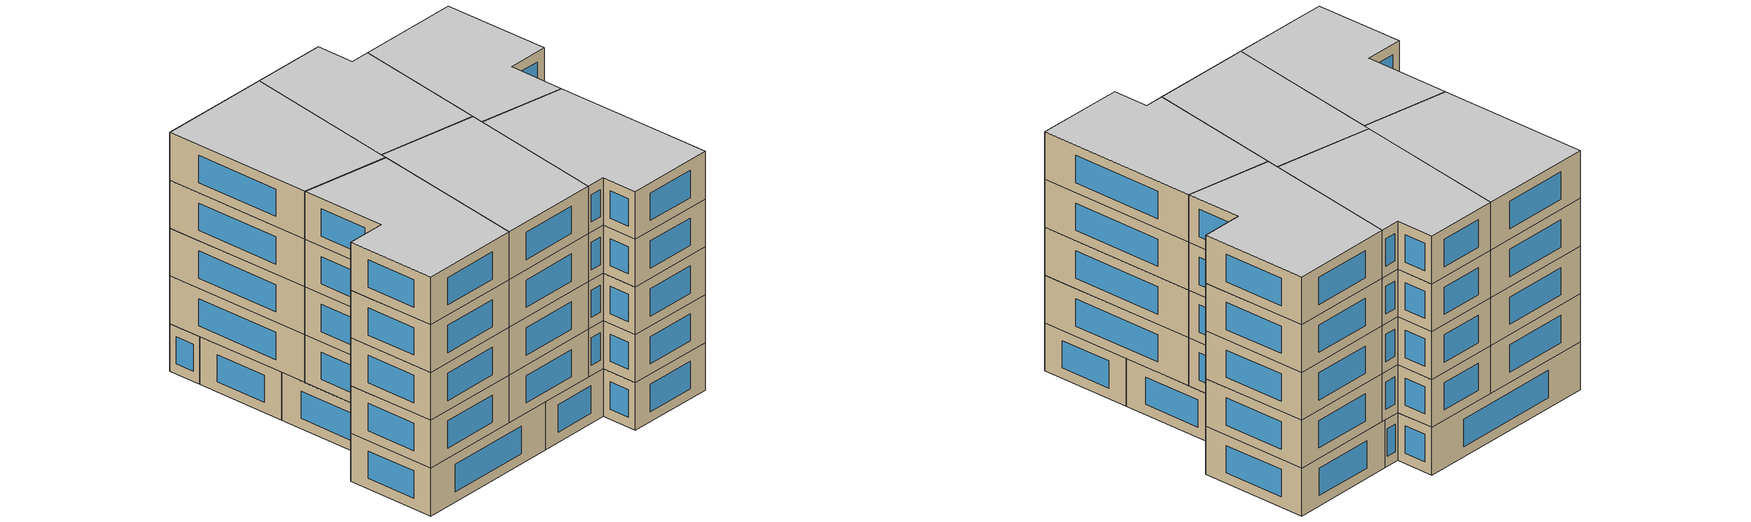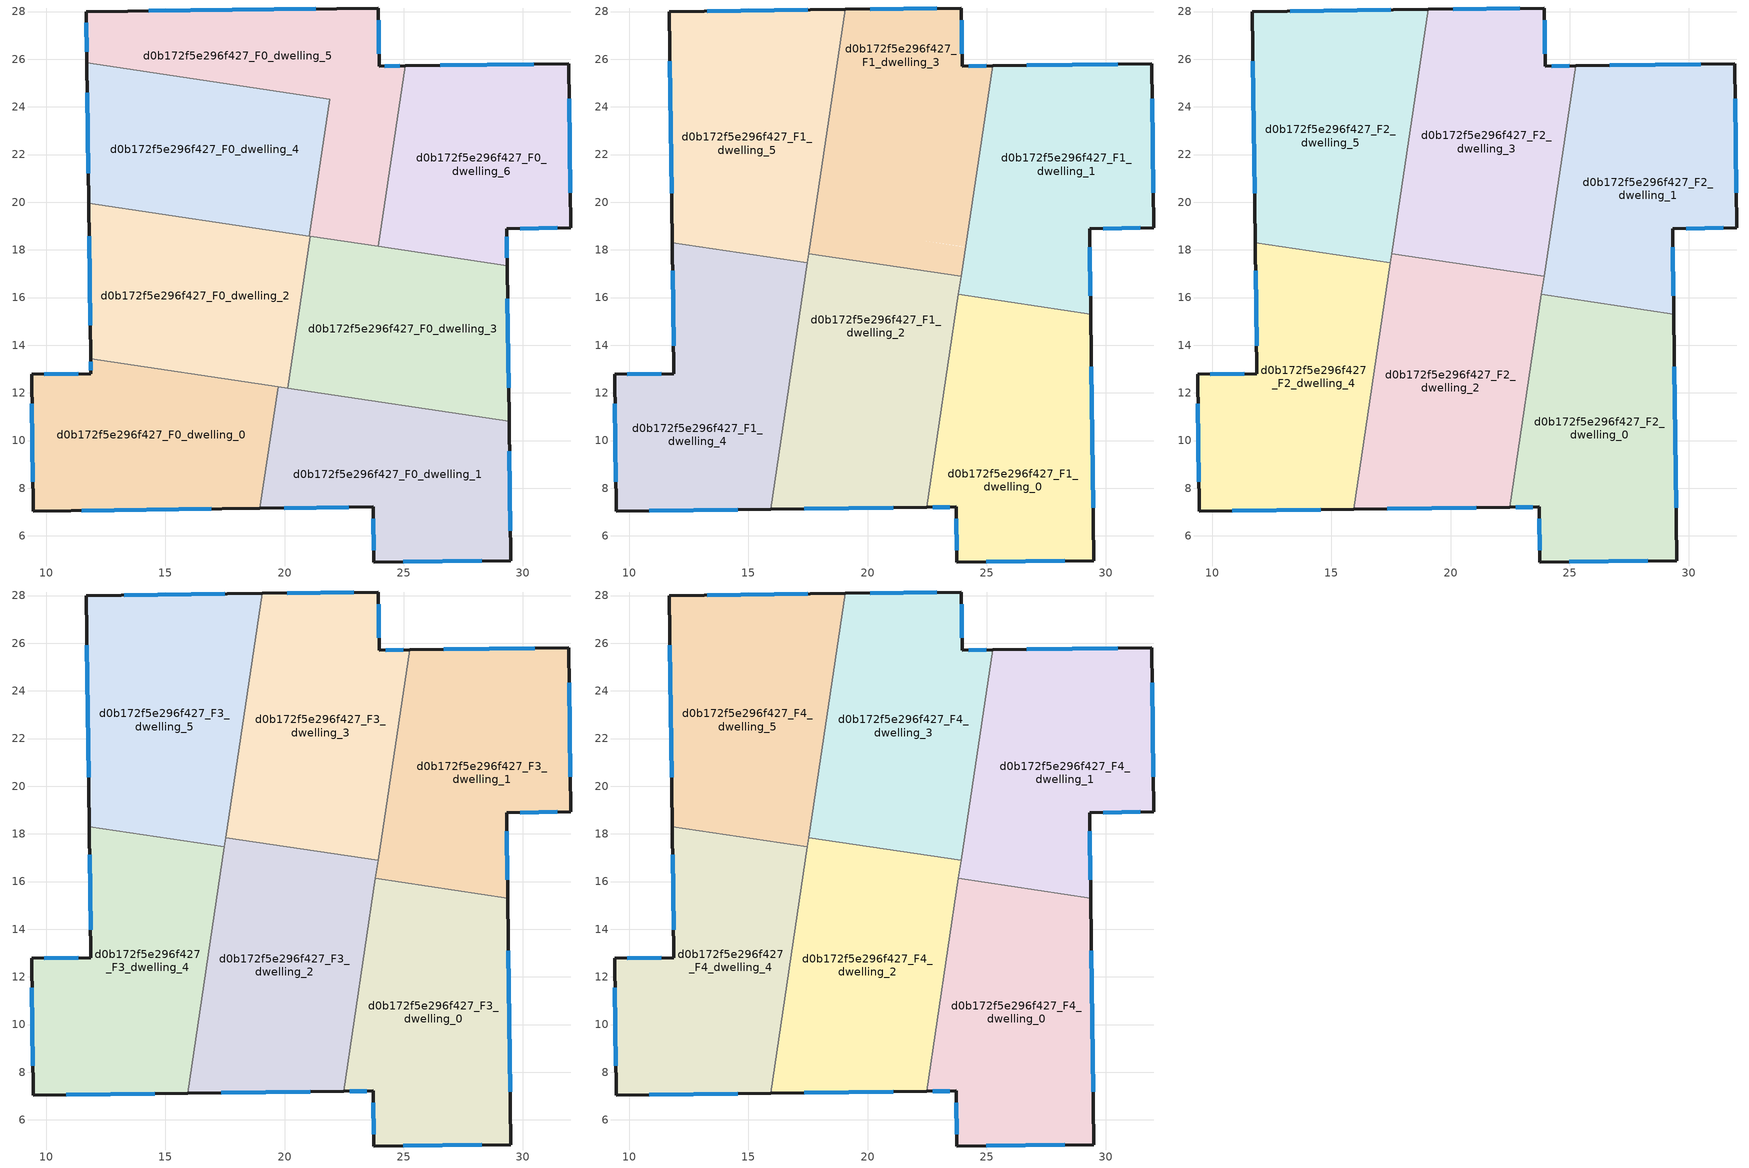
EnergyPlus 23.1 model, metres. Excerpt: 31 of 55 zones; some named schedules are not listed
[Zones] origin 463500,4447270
d0b172f5e296f427_F0_dwelling_0
 floor ground (EU_floor_Construction): 19.73,12.26 18.96,7.16 9.46,7.04 9.39,12.78 11.87,12.81 11.86,13.44 z0
 wall outside (EU_wall_Construction): 11.86,13.44 11.87,12.81 9.39,12.78 9.46,7.04 18.96,7.16 z0:3
 wall to d0b172f5e296f427_F0_dwelling_1 (EU_wall_Construction): 18.96,7.16 19.73,12.26 z0:3
 wall to d0b172f5e296f427_F0_dwelling_2 (EU_wall_Construction): 19.73,12.26 11.86,13.44 z0:3
 window (EU_Window_Construction): 11.34,12.8 9.92,12.79 / 11.87,13.3 11.87,12.94 / 11.5,7.06 16.93,7.13 / 9.4,11.55 9.44,8.27 z0.64:2.36
d0b172f5e296f427_F0_dwelling_1
 floor ground (EU_floor_Construction): 29.42,10.82 29.49,4.97 23.75,4.91 23.72,7.21 18.96,7.16 19.73,12.26 z0
 wall outside (EU_wall_Construction): 18.96,7.16 23.72,7.21 23.75,4.91 29.49,4.97 29.42,10.82 z0:3
 wall to d0b172f5e296f427_F0_dwelling_3 (EU_wall_Construction): 29.42,10.82 20.12,12.2 z0:3
 wall to d0b172f5e296f427_F0_dwelling_2 (EU_wall_Construction): 20.12,12.2 19.73,12.26 z0:3
 window (EU_Window_Construction): 29.48,6.22 29.43,9.56 / 24.98,4.92 28.26,4.95 / 23.72,6.72 23.74,5.4 / 19.98,7.17 22.7,7.2 z0.64:2.36
d0b172f5e296f427_F0_dwelling_2
 floor ground (EU_floor_Construction): 21.08,18.57 20.12,12.2 11.86,13.44 11.78,19.96 z0
 wall outside (EU_wall_Construction): 11.78,19.96 11.86,13.44 z0:3
 wall to d0b172f5e296f427_F0_dwelling_3 (EU_wall_Construction): 20.12,12.2 21.08,18.57 z0:3
 wall to d0b172f5e296f427_F0_dwelling_4 (EU_wall_Construction): 21.04,18.58 11.78,19.96 z0:3
 wall to d0b172f5e296f427_F0_dwelling_5 (EU_wall_Construction): 21.07,18.57 21.04,18.58 z0:3
 window (EU_Window_Construction): 11.8,18.56 11.85,14.83 z0.64:2.36
 ceiling adiabatic (EU_roof_Construction): 20.12,12.2 20.89,17.34 17.54,17.84 16.77,12.7 z3
d0b172f5e296f427_F0_dwelling_3
 floor ground (EU_floor_Construction): 29.33,17.34 29.42,10.82 20.12,12.2 21.08,18.57 z0
 wall outside (EU_wall_Construction): 29.42,10.82 29.33,17.34 z0:3
 wall to d0b172f5e296f427_F0_dwelling_6 (EU_wall_Construction): 29.33,17.34 23.92,18.15 z0:3
 wall to d0b172f5e296f427_F0_dwelling_5 (EU_wall_Construction): 23.92,18.15 21.08,18.57 z0:3
 window (EU_Window_Construction): 29.4,12.21 29.35,15.94 z0.64:2.36
 ceiling adiabatic (EU_roof_Construction): 29.42,10.82 29.33,17.34 21.08,18.57 20.12,12.2 z3
d0b172f5e296f427_F0_dwelling_4
 floor ground (EU_floor_Construction): 21.9,24.33 21.04,18.58 11.78,19.96 11.71,25.85 z0
 wall outside (EU_wall_Construction): 11.71,25.85 11.78,19.96 z0:3
 wall to d0b172f5e296f427_F0_dwelling_5 (EU_wall_Construction): 21.04,18.58 21.9,24.33 11.71,25.85 z0:3
 window (EU_Window_Construction): 11.72,24.59 11.77,21.22 z0.64:2.36
d0b172f5e296f427_F0_dwelling_5
 floor ground (EU_floor_Construction): 23.93,28.15 23.97,25.71 25.06,25.72 23.92,18.15 21.04,18.58 21.9,24.33 11.71,25.85 11.68,28 z0
 wall outside (EU_wall_Construction): 25.06,25.72 23.97,25.71 23.93,28.15 11.68,28 11.71,25.85 z0:3
 wall to d0b172f5e296f427_F0_dwelling_6 (EU_wall_Construction): 23.92,18.15 25.06,25.72 z0:3
 window (EU_Window_Construction): 11.69,27.54 11.7,26.31 / 21.31,28.12 14.31,28.03 / 23.96,26.23 23.94,27.62 / 24.82,25.72 24.2,25.71 z0.64:2.36
d0b172f5e296f427_F0_dwelling_6
 floor ground (EU_floor_Construction): 31.93,25.81 32.01,18.93 29.31,18.89 29.33,17.34 23.92,18.15 25.06,25.72 z0
 wall outside (EU_wall_Construction): 29.33,17.34 29.31,18.89 32.01,18.93 31.93,25.81 25.06,25.72 z0:3
 window (EU_Window_Construction): 30.46,25.79 26.53,25.74 / 31.99,20.4 31.95,24.34 / 29.89,18.9 31.43,18.92 / 29.33,17.67 29.32,18.56 z0.64:2.36
d0b172f5e296f427_F1_dwelling_0
 floor to d0b172f5e296f427_F0_dwelling_1 (EU_floor_Construction): 29.42,10.82 29.49,4.97 23.75,4.91 23.72,7.21 22.48,7.2 23.16,11.75 z3
 floor adiabatic (EU_floor_Construction): 29.36,15.3 29.42,10.82 23.16,11.75 23.81,16.13 z3
 wall outside (EU_wall_Construction): 22.48,7.2 23.72,7.21 23.75,4.91 29.49,4.97 29.36,15.3 z3:6
 wall to d0b172f5e296f427_F1_dwelling_1 (EU_wall_Construction): 29.36,15.3 23.81,16.13 z3:6
 wall to d0b172f5e296f427_F1_dwelling_2 (EU_wall_Construction): 23.81,16.13 22.48,7.2 z3:6
 window (EU_Window_Construction): 22.74,7.2 23.45,7.21 / 29.47,7.18 29.39,13.09 / 24.98,4.92 28.26,4.95 / 23.72,6.72 23.74,5.4 z3.64:5.36
d0b172f5e296f427_F1_dwelling_1
 floor to d0b172f5e296f427_F0_dwelling_6 (EU_floor_Construction): 31.93,25.81 32.01,18.93 29.31,18.89 29.33,17.34 24.11,18.12 25.24,25.72 z3
 floor adiabatic (EU_floor_Construction): 29.33,17.34 29.36,15.3 23.81,16.13 24.11,18.12 z3
 wall outside (EU_wall_Construction): 29.36,15.3 29.31,18.89 32.01,18.93 31.93,25.81 25.24,25.72 z3:6
 wall to d0b172f5e296f427_F1_dwelling_3 (EU_wall_Construction): 25.24,25.72 23.92,16.89 z3:6
 wall to d0b172f5e296f427_F1_dwelling_2 (EU_wall_Construction): 23.92,16.89 23.81,16.13 z3:6
 window (EU_Window_Construction): 30.5,25.79 26.67,25.74 / 31.99,20.4 31.95,24.34 / 29.89,18.9 31.43,18.92 / 29.35,16.07 29.32,18.12 z3.64:5.36
d0b172f5e296f427_F1_dwelling_2
 floor to d0b172f5e296f427_F0_dwelling_0 (EU_floor_Construction): 19.73,12.26 18.96,7.16 15.93,7.12 16.77,12.7 z3
 floor to d0b172f5e296f427_F0_dwelling_1 (EU_floor_Construction): 23.16,11.75 22.48,7.2 18.96,7.16 19.73,12.26 z3
 floor adiabatic (EU_floor_Construction): 23.92,16.89 23.16,11.75 16.77,12.7 17.54,17.84 z3
 wall outside (EU_wall_Construction): 15.93,7.12 22.48,7.2 z3:6
 wall to d0b172f5e296f427_F1_dwelling_3 (EU_wall_Construction): 23.92,16.89 17.54,17.84 z3:6
 wall to d0b172f5e296f427_F1_dwelling_4 (EU_wall_Construction): 17.48,17.45 15.93,7.12 z3:6
 wall to d0b172f5e296f427_F1_dwelling_5 (EU_wall_Construction): 17.54,17.84 17.48,17.45 z3:6
 window (EU_Window_Construction): 17.34,7.14 21.08,7.18 z3.64:5.36
d0b172f5e296f427_F1_dwelling_3
 floor to d0b172f5e296f427_F0_dwelling_3 (EU_floor_Construction): 24.11,18.12 23.92,16.89 20.89,17.34 21.08,18.57 z3
 floor to d0b172f5e296f427_F0_dwelling_5 (EU_floor_Construction): 23.93,28.15 23.97,25.71 25.06,25.72 23.92,18.15 21.04,18.58 21.9,24.33 18.58,24.82 19.07,28.09 z3
 floor to d0b172f5e296f427_F0_dwelling_6 (EU_floor_Construction): 25.24,25.72 24.11,18.12 23.92,18.15 25.06,25.72 z3
 floor to d0b172f5e296f427_F0_dwelling_4 (EU_floor_Construction): 21.9,24.33 21.04,18.58 17.72,19.07 18.58,24.82 z3
 floor to d0b172f5e296f427_F0_dwelling_2 (EU_floor_Construction): 21.08,18.57 20.89,17.34 17.54,17.84 17.72,19.07 z3
 wall outside (EU_wall_Construction): 25.24,25.72 23.97,25.71 23.93,28.15 19.07,28.09 z3:6
 wall to d0b172f5e296f427_F1_dwelling_5 (EU_wall_Construction): 19.07,28.09 17.54,17.84 z3:6
 window (EU_Window_Construction): 22.89,28.14 20.11,28.1 / 23.96,26.23 23.94,27.62 / 24.97,25.72 24.24,25.71 z3.64:5.36
d0b172f5e296f427_F1_dwelling_4
 floor to d0b172f5e296f427_F0_dwelling_0 (EU_floor_Construction): 16.77,12.7 15.93,7.12 9.46,7.04 9.39,12.78 11.87,12.81 11.87,13.44 z3
 floor to d0b172f5e296f427_F0_dwelling_2 (EU_floor_Construction): 17.48,17.45 16.77,12.7 11.87,13.44 11.8,18.3 z3
 wall outside (EU_wall_Construction): 11.8,18.3 11.87,12.81 9.39,12.78 9.46,7.04 15.93,7.12 z3:6
 wall to d0b172f5e296f427_F1_dwelling_5 (EU_wall_Construction): 17.48,17.45 11.8,18.3 z3:6
 window (EU_Window_Construction): 10.85,7.06 14.55,7.1 / 9.4,11.55 9.44,8.27 / 11.34,12.8 9.92,12.79 / 11.82,17.12 11.86,13.99 z3.64:5.36
d0b172f5e296f427_F1_dwelling_5
 floor to d0b172f5e296f427_F0_dwelling_4 (EU_floor_Construction): 18.58,24.82 17.72,19.07 11.78,19.96 11.71,25.85 z3
 floor to d0b172f5e296f427_F0_dwelling_2 (EU_floor_Construction): 17.72,19.07 17.48,17.45 11.8,18.3 11.78,19.96 z3
 floor to d0b172f5e296f427_F0_dwelling_5 (EU_floor_Construction): 19.07,28.09 18.58,24.82 11.71,25.85 11.68,28 z3
 wall outside (EU_wall_Construction): 19.07,28.09 11.68,28 11.8,18.3 z3:6
 window (EU_Window_Construction): 11.71,25.92 11.78,20.38 / 17.48,28.07 13.26,28.02 z3.64:5.36
d0b172f5e296f427_F2_dwelling_0
 floor to d0b172f5e296f427_F1_dwelling_0 (EU_floor_Construction): 29.36,15.3 29.49,4.97 23.75,4.91 23.72,7.21 22.48,7.2 23.81,16.13 z6
 wall outside (EU_wall_Construction): 22.48,7.2 23.72,7.21 23.75,4.91 29.49,4.97 29.36,15.3 z6:9
 wall to d0b172f5e296f427_F2_dwelling_1 (EU_wall_Construction): 29.36,15.3 23.81,16.13 z6:9
 wall to d0b172f5e296f427_F2_dwelling_2 (EU_wall_Construction): 23.81,16.13 22.48,7.2 z6:9
 window (EU_Window_Construction): 22.74,7.2 23.45,7.21 / 29.47,7.18 29.39,13.09 / 24.98,4.92 28.26,4.95 / 23.72,6.72 23.74,5.4 z6.64:8.36
d0b172f5e296f427_F2_dwelling_1
 floor to d0b172f5e296f427_F1_dwelling_1 (EU_floor_Construction): 31.93,25.81 32.01,18.93 29.31,18.89 29.36,15.3 23.81,16.13 25.24,25.72 z6
 wall outside (EU_wall_Construction): 29.36,15.3 29.31,18.89 32.01,18.93 31.93,25.81 25.24,25.72 z6:9
 wall to d0b172f5e296f427_F2_dwelling_3 (EU_wall_Construction): 25.24,25.72 23.92,16.89 z6:9
 wall to d0b172f5e296f427_F2_dwelling_2 (EU_wall_Construction): 23.92,16.89 23.81,16.13 z6:9
 window (EU_Window_Construction): 30.5,25.79 26.67,25.74 / 31.99,20.4 31.95,24.34 / 29.89,18.9 31.43,18.92 / 29.35,16.07 29.32,18.12 z6.64:8.36
d0b172f5e296f427_F2_dwelling_2
 floor to d0b172f5e296f427_F1_dwelling_2 (EU_floor_Construction): 23.92,16.89 22.48,7.2 15.93,7.12 17.54,17.84 z6
 wall outside (EU_wall_Construction): 15.93,7.12 22.48,7.2 z6:9
 wall to d0b172f5e296f427_F2_dwelling_3 (EU_wall_Construction): 23.92,16.89 17.54,17.84 z6:9
 wall to d0b172f5e296f427_F2_dwelling_4 (EU_wall_Construction): 17.48,17.45 15.93,7.12 z6:9
 wall to d0b172f5e296f427_F2_dwelling_5 (EU_wall_Construction): 17.54,17.84 17.48,17.45 z6:9
 window (EU_Window_Construction): 17.34,7.14 21.08,7.18 z6.64:8.36
d0b172f5e296f427_F2_dwelling_3
 floor to d0b172f5e296f427_F1_dwelling_3 (EU_floor_Construction): 23.93,28.15 23.97,25.71 25.24,25.72 23.92,16.89 17.54,17.84 19.07,28.09 z6
 wall outside (EU_wall_Construction): 25.24,25.72 23.97,25.71 23.93,28.15 19.07,28.09 z6:9
 wall to d0b172f5e296f427_F2_dwelling_5 (EU_wall_Construction): 19.07,28.09 17.54,17.84 z6:9
 window (EU_Window_Construction): 22.89,28.14 20.11,28.1 / 23.96,26.23 23.94,27.62 / 24.97,25.72 24.24,25.71 z6.64:8.36
d0b172f5e296f427_F2_dwelling_4
 floor to d0b172f5e296f427_F1_dwelling_4 (EU_floor_Construction): 17.48,17.45 15.93,7.12 9.46,7.04 9.39,12.78 11.87,12.81 11.8,18.3 z6
 wall outside (EU_wall_Construction): 11.8,18.3 11.87,12.81 9.39,12.78 9.46,7.04 15.93,7.12 z6:9
 wall to d0b172f5e296f427_F2_dwelling_5 (EU_wall_Construction): 17.48,17.45 11.8,18.3 z6:9
 window (EU_Window_Construction): 10.85,7.06 14.55,7.1 / 9.4,11.55 9.44,8.27 / 11.34,12.8 9.92,12.79 / 11.82,17.12 11.86,13.99 z6.64:8.36
d0b172f5e296f427_F2_dwelling_5
 floor to d0b172f5e296f427_F1_dwelling_5 (EU_floor_Construction): 19.07,28.09 17.48,17.45 11.8,18.3 11.68,28 z6
 wall outside (EU_wall_Construction): 19.07,28.09 11.68,28 11.8,18.3 z6:9
 window (EU_Window_Construction): 11.71,25.92 11.78,20.38 / 17.48,28.07 13.26,28.02 z6.64:8.36
d0b172f5e296f427_F3_dwelling_0
 floor to d0b172f5e296f427_F2_dwelling_0 (EU_floor_Construction): 29.36,15.3 29.49,4.97 23.75,4.91 23.72,7.21 22.48,7.2 23.81,16.13 z9
 wall outside (EU_wall_Construction): 22.48,7.2 23.72,7.21 23.75,4.91 29.49,4.97 29.36,15.3 z9:12
 wall to d0b172f5e296f427_F3_dwelling_1 (EU_wall_Construction): 29.36,15.3 23.81,16.13 z9:12
 wall to d0b172f5e296f427_F3_dwelling_2 (EU_wall_Construction): 23.81,16.13 22.48,7.2 z9:12
 window (EU_Window_Construction): 22.74,7.2 23.45,7.21 / 29.47,7.18 29.39,13.09 / 24.98,4.92 28.26,4.95 / 23.72,6.72 23.74,5.4 z9.64:11.36
d0b172f5e296f427_F3_dwelling_1
 floor to d0b172f5e296f427_F2_dwelling_1 (EU_floor_Construction): 31.93,25.81 32.01,18.93 29.31,18.89 29.36,15.3 23.81,16.13 25.24,25.72 z9
 wall outside (EU_wall_Construction): 29.36,15.3 29.31,18.89 32.01,18.93 31.93,25.81 25.24,25.72 z9:12
 wall to d0b172f5e296f427_F3_dwelling_3 (EU_wall_Construction): 25.24,25.72 23.92,16.89 z9:12
 wall to d0b172f5e296f427_F3_dwelling_2 (EU_wall_Construction): 23.92,16.89 23.81,16.13 z9:12
 window (EU_Window_Construction): 30.5,25.79 26.67,25.74 / 31.99,20.4 31.95,24.34 / 29.89,18.9 31.43,18.92 / 29.35,16.07 29.32,18.12 z9.64:11.36
d0b172f5e296f427_F3_dwelling_2
 floor to d0b172f5e296f427_F2_dwelling_2 (EU_floor_Construction): 23.92,16.89 22.48,7.2 15.93,7.12 17.54,17.84 z9
 wall outside (EU_wall_Construction): 15.93,7.12 22.48,7.2 z9:12
 wall to d0b172f5e296f427_F3_dwelling_3 (EU_wall_Construction): 23.92,16.89 17.54,17.84 z9:12
 wall to d0b172f5e296f427_F3_dwelling_4 (EU_wall_Construction): 17.48,17.45 15.93,7.12 z9:12
 wall to d0b172f5e296f427_F3_dwelling_5 (EU_wall_Construction): 17.54,17.84 17.48,17.45 z9:12
 window (EU_Window_Construction): 17.34,7.14 21.08,7.18 z9.64:11.36
d0b172f5e296f427_F3_dwelling_3
 floor to d0b172f5e296f427_F2_dwelling_3 (EU_floor_Construction): 23.93,28.15 23.97,25.71 25.24,25.72 23.92,16.89 17.54,17.84 19.07,28.09 z9
 wall outside (EU_wall_Construction): 25.24,25.72 23.97,25.71 23.93,28.15 19.07,28.09 z9:12
 wall to d0b172f5e296f427_F3_dwelling_5 (EU_wall_Construction): 19.07,28.09 17.54,17.84 z9:12
 window (EU_Window_Construction): 22.89,28.14 20.11,28.1 / 23.96,26.23 23.94,27.62 / 24.97,25.72 24.24,25.71 z9.64:11.36
d0b172f5e296f427_F3_dwelling_4
 floor to d0b172f5e296f427_F2_dwelling_4 (EU_floor_Construction): 17.48,17.45 15.93,7.12 9.46,7.04 9.39,12.78 11.87,12.81 11.8,18.3 z9
 wall outside (EU_wall_Construction): 11.8,18.3 11.87,12.81 9.39,12.78 9.46,7.04 15.93,7.12 z9:12
 wall to d0b172f5e296f427_F3_dwelling_5 (EU_wall_Construction): 17.48,17.45 11.8,18.3 z9:12
 window (EU_Window_Construction): 10.85,7.06 14.55,7.1 / 9.4,11.55 9.44,8.27 / 11.34,12.8 9.92,12.79 / 11.82,17.12 11.86,13.99 z9.64:11.36
d0b172f5e296f427_F3_dwelling_5
 floor to d0b172f5e296f427_F2_dwelling_5 (EU_floor_Construction): 19.07,28.09 17.48,17.45 11.8,18.3 11.68,28 z9
 wall outside (EU_wall_Construction): 19.07,28.09 11.68,28 11.8,18.3 z9:12
 window (EU_Window_Construction): 11.71,25.92 11.78,20.38 / 17.48,28.07 13.26,28.02 z9.64:11.36
d0b172f5e296f427_F4_dwelling_0
 floor to d0b172f5e296f427_F3_dwelling_0 (EU_floor_Construction): 29.36,15.3 29.49,4.97 23.75,4.91 23.72,7.21 22.48,7.2 23.81,16.13 z12
 wall outside (EU_wall_Construction): 22.48,7.2 23.72,7.21 23.75,4.91 29.49,4.97 29.36,15.3 z12:15
 wall to d0b172f5e296f427_F4_dwelling_1 (EU_wall_Construction): 29.36,15.3 23.81,16.13 z12:15
 wall to d0b172f5e296f427_F4_dwelling_2 (EU_wall_Construction): 23.81,16.13 22.48,7.2 z12:15
 window (EU_Window_Construction): 22.74,7.2 23.45,7.21 / 29.47,7.18 29.39,13.09 / 24.98,4.92 28.26,4.95 / 23.72,6.72 23.74,5.4 z12.64:14.36
 ceiling to d0b172f5e296f427_F5_dwelling_0 (EU_floor_Construction): 29.49,4.97 29.36,15.3 23.81,16.13 22.48,7.2 23.72,7.21 23.75,4.91 z15
d0b172f5e296f427_F4_dwelling_1
 floor to d0b172f5e296f427_F3_dwelling_1 (EU_floor_Construction): 31.93,25.81 32.01,18.93 29.31,18.89 29.36,15.3 23.81,16.13 25.24,25.72 z12
 wall outside (EU_wall_Construction): 29.36,15.3 29.31,18.89 32.01,18.93 31.93,25.81 25.24,25.72 z12:15
 wall to d0b172f5e296f427_F4_dwelling_3 (EU_wall_Construction): 25.24,25.72 23.92,16.89 z12:15
 wall to d0b172f5e296f427_F4_dwelling_2 (EU_wall_Construction): 23.92,16.89 23.81,16.13 z12:15
 window (EU_Window_Construction): 30.5,25.79 26.67,25.74 / 31.99,20.4 31.95,24.34 / 29.89,18.9 31.43,18.92 / 29.35,16.07 29.32,18.12 z12.64:14.36
 ceiling to d0b172f5e296f427_F5_dwelling_1 (EU_floor_Construction): 29.36,15.3 29.31,18.89 32.01,18.93 31.93,25.81 25.24,25.72 23.81,16.13 z15
d0b172f5e296f427_F4_dwelling_2
 floor to d0b172f5e296f427_F3_dwelling_2 (EU_floor_Construction): 23.92,16.89 22.48,7.2 15.93,7.12 17.54,17.84 z12
 wall outside (EU_wall_Construction): 15.93,7.12 22.48,7.2 z12:15
 wall to d0b172f5e296f427_F4_dwelling_3 (EU_wall_Construction): 23.92,16.89 17.54,17.84 z12:15
 wall to d0b172f5e296f427_F4_dwelling_4 (EU_wall_Construction): 17.48,17.45 15.93,7.12 z12:15
 wall to d0b172f5e296f427_F4_dwelling_5 (EU_wall_Construction): 17.54,17.84 17.48,17.45 z12:15
 window (EU_Window_Construction): 17.34,7.14 21.08,7.18 z12.64:14.36
 ceiling to d0b172f5e296f427_F5_dwelling_2 (EU_floor_Construction): 22.48,7.2 23.92,16.89 17.54,17.84 15.93,7.12 z15
d0b172f5e296f427_F4_dwelling_3
 floor to d0b172f5e296f427_F3_dwelling_3 (EU_floor_Construction): 23.93,28.15 23.97,25.71 25.24,25.72 23.92,16.89 17.54,17.84 19.07,28.09 z12
 wall outside (EU_wall_Construction): 25.24,25.72 23.97,25.71 23.93,28.15 19.07,28.09 z12:15
 wall to d0b172f5e296f427_F4_dwelling_5 (EU_wall_Construction): 19.07,28.09 17.54,17.84 z12:15
 window (EU_Window_Construction): 22.89,28.14 20.11,28.1 / 23.96,26.23 23.94,27.62 / 24.97,25.72 24.24,25.71 z12.64:14.36
 ceiling to d0b172f5e296f427_F5_dwelling_3 (EU_floor_Construction): 23.92,16.89 25.24,25.72 23.97,25.71 23.93,28.15 19.07,28.09 17.54,17.84 z15
d0b172f5e296f427_F4_dwelling_4
 floor to d0b172f5e296f427_F3_dwelling_4 (EU_floor_Construction): 17.48,17.45 15.93,7.12 9.46,7.04 9.39,12.78 11.87,12.81 11.8,18.3 z12
 wall outside (EU_wall_Construction): 11.8,18.3 11.87,12.81 9.39,12.78 9.46,7.04 15.93,7.12 z12:15
 wall to d0b172f5e296f427_F4_dwelling_5 (EU_wall_Construction): 17.48,17.45 11.8,18.3 z12:15
 window (EU_Window_Construction): 10.85,7.06 14.55,7.1 / 9.4,11.55 9.44,8.27 / 11.34,12.8 9.92,12.79 / 11.82,17.12 11.86,13.99 z12.64:14.36
 ceiling to d0b172f5e296f427_F5_dwelling_4 (EU_floor_Construction): 15.93,7.12 17.48,17.45 11.8,18.3 11.87,12.81 9.39,12.78 9.46,7.04 z15
d0b172f5e296f427_F4_dwelling_5
 floor to d0b172f5e296f427_F3_dwelling_5 (EU_floor_Construction): 19.07,28.09 17.48,17.45 11.8,18.3 11.68,28 z12
 wall outside (EU_wall_Construction): 19.07,28.09 11.68,28 11.8,18.3 z12:15
 window (EU_Window_Construction): 11.71,25.92 11.78,20.38 / 17.48,28.07 13.26,28.02 z12.64:14.36
 ceiling to d0b172f5e296f427_F5_dwelling_5 (EU_floor_Construction): 17.48,17.45 19.07,28.09 11.68,28 11.8,18.3 z15
[Building]
EU S2 Campaign: North Axis=0; Terrain=City; Solar Distribution=FullExterior
[Site:Location]
Yerevan-Zvartnots.Intl.AP: Latitude=40.15; Longitude=44.383; Time Zone=4; Elevation=854
[SizingPeriod:WeatherFileDays]
AnnualSizingPeriod: Begin Month=1; Begin Day of Month=1; End Month=12; End Day of Month=31; Day of Week for Start Day=Monday; Use Weather File Daylight Saving Period=No; Use Weather File Rain and Snow Indicators=No
[MATERIAL]
EU_InternalMass_Material: Roughness=MediumRough; Thickness=0.1; Conductivity=1; Density=1800; Specific Heat=900; Thermal Absorptance=0.9; Solar Absorptance=0.7; Visible Absorptance=0.7
[MATERIAL:NOMASS] Roughness=MediumRough; Thermal Absorptance=0.9; Solar Absorptance=0.7; Visible Absorptance=0.7
Name | Thermal Resistance
EU_wall_NoMass | 1.05043
EU_roof_NoMass | 1.45357
EU_floor_NoMass | 0.478065
[WINDOWMATERIAL:SIMPLEGLAZINGSYSTEM]
EU_Window_SimpleGlazing: UFactor=2.5566; Solar Heat Gain Coefficient=0.75; Visible Transmittance=0.75
[CONSTRUCTION]
EU_wall_Construction: EU_wall_NoMass
EU_roof_Construction: EU_roof_NoMass
EU_floor_Construction: EU_floor_NoMass
EU_Window_Construction: EU_Window_SimpleGlazing
EU_InternalMass_Construction: EU_InternalMass_Material
[ZONE] Type=1; Multiplier=1; Ceiling Height=autocalculate; Floor Area=autocalculate; Part of Total Floor Area=Yes
Name | Volume
d0b172f5e296f427_F0_dwelling_0; d0b172f5e296f427_F0_dwelling_2 | 171.396
d0b172f5e296f427_F1_dwelling_0; d0b172f5e296f427_F2_dwelling_0; d0b172f5e296f427_F3_dwelling_0; d0b172f5e296f427_F4_dwelling_0 | 199.953
d0b172f5e296f427_F0_dwelling_1; d0b172f5e296f427_F0_dwelling_6 | 171.383
d0b172f5e296f427_F1_dwelling_1; d0b172f5e296f427_F2_dwelling_1; d0b172f5e296f427_F3_dwelling_1; d0b172f5e296f427_F4_dwelling_1 | 199.968
d0b172f5e296f427_F1_dwelling_2; d0b172f5e296f427_F2_dwelling_2; d0b172f5e296f427_F3_dwelling_2; d0b172f5e296f427_F4_dwelling_2 | 199.975
d0b172f5e296f427_F0_dwelling_3 | 171.411
d0b172f5e296f427_F1_dwelling_3; d0b172f5e296f427_F2_dwelling_3; d0b172f5e296f427_F3_dwelling_3; d0b172f5e296f427_F4_dwelling_3 | 199.984
d0b172f5e296f427_F0_dwelling_4 | 171.391
d0b172f5e296f427_F1_dwelling_4; d0b172f5e296f427_F2_dwelling_4; d0b172f5e296f427_F3_dwelling_4; d0b172f5e296f427_F4_dwelling_4 | 199.944
d0b172f5e296f427_F0_dwelling_5 | 171.404
d0b172f5e296f427_F1_dwelling_5; d0b172f5e296f427_F2_dwelling_5; d0b172f5e296f427_F3_dwelling_5; d0b172f5e296f427_F4_dwelling_5 | 199.942
[INTERNALMASS] Construction=EU_InternalMass_Construction
Name | Zone or ZoneList | Surface Area
d0b172f5e296f427_F0_dwelling_0_EU_InternalMass | d0b172f5e296f427_F0_dwelling_0 | 57.1325
d0b172f5e296f427_F0_dwelling_1_EU_InternalMass | d0b172f5e296f427_F0_dwelling_1 | 57.1296
d0b172f5e296f427_F0_dwelling_2_EU_InternalMass | d0b172f5e296f427_F0_dwelling_2 | 57.1319
d0b172f5e296f427_F0_dwelling_3_EU_InternalMass | d0b172f5e296f427_F0_dwelling_3 | 57.1371
d0b172f5e296f427_F0_dwelling_4_EU_InternalMass | d0b172f5e296f427_F0_dwelling_4 | 57.1292
d0b172f5e296f427_F0_dwelling_5_EU_InternalMass | d0b172f5e296f427_F0_dwelling_5 | 57.1346
d0b172f5e296f427_F0_dwelling_6_EU_InternalMass | d0b172f5e296f427_F0_dwelling_6 | 57.1276
d0b172f5e296f427_F1_dwelling_0_EU_InternalMass | d0b172f5e296f427_F1_dwelling_0 | 66.6512
d0b172f5e296f427_F1_dwelling_1_EU_InternalMass | d0b172f5e296f427_F1_dwelling_1 | 66.6559
d0b172f5e296f427_F1_dwelling_2_EU_InternalMass | d0b172f5e296f427_F1_dwelling_2 | 66.6583
d0b172f5e296f427_F1_dwelling_3_EU_InternalMass | d0b172f5e296f427_F1_dwelling_3 | 66.6611
d0b172f5e296f427_F1_dwelling_4_EU_InternalMass | d0b172f5e296f427_F1_dwelling_4 | 66.648
d0b172f5e296f427_F1_dwelling_5_EU_InternalMass | d0b172f5e296f427_F1_dwelling_5 | 66.6473
d0b172f5e296f427_F2_dwelling_0_EU_InternalMass | d0b172f5e296f427_F2_dwelling_0 | 66.6512
d0b172f5e296f427_F2_dwelling_1_EU_InternalMass | d0b172f5e296f427_F2_dwelling_1 | 66.6559
d0b172f5e296f427_F2_dwelling_2_EU_InternalMass | d0b172f5e296f427_F2_dwelling_2 | 66.6583
d0b172f5e296f427_F2_dwelling_3_EU_InternalMass | d0b172f5e296f427_F2_dwelling_3 | 66.6611
d0b172f5e296f427_F2_dwelling_4_EU_InternalMass | d0b172f5e296f427_F2_dwelling_4 | 66.648
d0b172f5e296f427_F2_dwelling_5_EU_InternalMass | d0b172f5e296f427_F2_dwelling_5 | 66.6473
d0b172f5e296f427_F3_dwelling_0_EU_InternalMass | d0b172f5e296f427_F3_dwelling_0 | 66.6512
d0b172f5e296f427_F3_dwelling_1_EU_InternalMass | d0b172f5e296f427_F3_dwelling_1 | 66.6559
d0b172f5e296f427_F3_dwelling_2_EU_InternalMass | d0b172f5e296f427_F3_dwelling_2 | 66.6583
d0b172f5e296f427_F3_dwelling_3_EU_InternalMass | d0b172f5e296f427_F3_dwelling_3 | 66.6611
d0b172f5e296f427_F3_dwelling_4_EU_InternalMass | d0b172f5e296f427_F3_dwelling_4 | 66.648
d0b172f5e296f427_F3_dwelling_5_EU_InternalMass | d0b172f5e296f427_F3_dwelling_5 | 66.6473
d0b172f5e296f427_F4_dwelling_0_EU_InternalMass | d0b172f5e296f427_F4_dwelling_0 | 66.6512
d0b172f5e296f427_F4_dwelling_1_EU_InternalMass | d0b172f5e296f427_F4_dwelling_1 | 66.6559
d0b172f5e296f427_F4_dwelling_2_EU_InternalMass | d0b172f5e296f427_F4_dwelling_2 | 66.6583
d0b172f5e296f427_F4_dwelling_3_EU_InternalMass | d0b172f5e296f427_F4_dwelling_3 | 66.6611
d0b172f5e296f427_F4_dwelling_4_EU_InternalMass | d0b172f5e296f427_F4_dwelling_4 | 66.648
d0b172f5e296f427_F4_dwelling_5_EU_InternalMass | d0b172f5e296f427_F4_dwelling_5 | 66.6473
[OTHEREQUIPMENT] Fuel Type=Electricity; Design Level Calculation Method=Watts/Area; Power per Zone Floor Area=1; Fraction Latent=0; Fraction Radiant=0; Fraction Lost=0; Carbon Dioxide Generation Rate=0; EndUse Subcategory=EU_Step8_InternalGains
Name | Zone or ZoneList or Space or SpaceList | Schedule
EU_Step8_InternalGain_d0b172f5e296f427_F0_dwelling_0_f000 | d0b172f5e296f427_F0_dwelling_0 | EU_Step8_GainSchedule_d0b172f5e296f427_F0_dwelling_0_f000
EU_Step8_InternalGain_d0b172f5e296f427_F0_dwelling_1_f000 | d0b172f5e296f427_F0_dwelling_1 | EU_Step8_GainSchedule_d0b172f5e296f427_F0_dwelling_1_f000
EU_Step8_InternalGain_d0b172f5e296f427_F0_dwelling_2_f000 | d0b172f5e296f427_F0_dwelling_2 | EU_Step8_GainSchedule_d0b172f5e296f427_F0_dwelling_2_f000
EU_Step8_InternalGain_d0b172f5e296f427_F0_dwelling_3_f000 | d0b172f5e296f427_F0_dwelling_3 | EU_Step8_GainSchedule_d0b172f5e296f427_F0_dwelling_3_f000
EU_Step8_InternalGain_d0b172f5e296f427_F0_dwelling_4_f000 | d0b172f5e296f427_F0_dwelling_4 | EU_Step8_GainSchedule_d0b172f5e296f427_F0_dwelling_4_f000
EU_Step8_InternalGain_d0b172f5e296f427_F0_dwelling_5_f000 | d0b172f5e296f427_F0_dwelling_5 | EU_Step8_GainSchedule_d0b172f5e296f427_F0_dwelling_5_f000
EU_Step8_InternalGain_d0b172f5e296f427_F0_dwelling_6_f000 | d0b172f5e296f427_F0_dwelling_6 | EU_Step8_GainSchedule_d0b172f5e296f427_F0_dwelling_6_f000
EU_Step8_InternalGain_d0b172f5e296f427_F1_dwelling_0_f000 | d0b172f5e296f427_F1_dwelling_0 | EU_Step8_GainSchedule_d0b172f5e296f427_F1_dwelling_0_f000
EU_Step8_InternalGain_d0b172f5e296f427_F1_dwelling_1_f000 | d0b172f5e296f427_F1_dwelling_1 | EU_Step8_GainSchedule_d0b172f5e296f427_F1_dwelling_1_f000
EU_Step8_InternalGain_d0b172f5e296f427_F1_dwelling_2_f000 | d0b172f5e296f427_F1_dwelling_2 | EU_Step8_GainSchedule_d0b172f5e296f427_F1_dwelling_2_f000
EU_Step8_InternalGain_d0b172f5e296f427_F1_dwelling_3_f000 | d0b172f5e296f427_F1_dwelling_3 | EU_Step8_GainSchedule_d0b172f5e296f427_F1_dwelling_3_f000
EU_Step8_InternalGain_d0b172f5e296f427_F1_dwelling_4_f000 | d0b172f5e296f427_F1_dwelling_4 | EU_Step8_GainSchedule_d0b172f5e296f427_F1_dwelling_4_f000
EU_Step8_InternalGain_d0b172f5e296f427_F1_dwelling_5_f000 | d0b172f5e296f427_F1_dwelling_5 | EU_Step8_GainSchedule_d0b172f5e296f427_F1_dwelling_5_f000
EU_Step8_InternalGain_d0b172f5e296f427_F2_dwelling_0_f000 | d0b172f5e296f427_F2_dwelling_0 | EU_Step8_GainSchedule_d0b172f5e296f427_F2_dwelling_0_f000
EU_Step8_InternalGain_d0b172f5e296f427_F2_dwelling_1_f000 | d0b172f5e296f427_F2_dwelling_1 | EU_Step8_GainSchedule_d0b172f5e296f427_F2_dwelling_1_f000
EU_Step8_InternalGain_d0b172f5e296f427_F2_dwelling_2_f000 | d0b172f5e296f427_F2_dwelling_2 | EU_Step8_GainSchedule_d0b172f5e296f427_F2_dwelling_2_f000
EU_Step8_InternalGain_d0b172f5e296f427_F2_dwelling_3_f000 | d0b172f5e296f427_F2_dwelling_3 | EU_Step8_GainSchedule_d0b172f5e296f427_F2_dwelling_3_f000
EU_Step8_InternalGain_d0b172f5e296f427_F2_dwelling_4_f000 | d0b172f5e296f427_F2_dwelling_4 | EU_Step8_GainSchedule_d0b172f5e296f427_F2_dwelling_4_f000
EU_Step8_InternalGain_d0b172f5e296f427_F2_dwelling_5_f000 | d0b172f5e296f427_F2_dwelling_5 | EU_Step8_GainSchedule_d0b172f5e296f427_F2_dwelling_5_f000
EU_Step8_InternalGain_d0b172f5e296f427_F3_dwelling_0_f000 | d0b172f5e296f427_F3_dwelling_0 | EU_Step8_GainSchedule_d0b172f5e296f427_F3_dwelling_0_f000
EU_Step8_InternalGain_d0b172f5e296f427_F3_dwelling_1_f000 | d0b172f5e296f427_F3_dwelling_1 | EU_Step8_GainSchedule_d0b172f5e296f427_F3_dwelling_1_f000
EU_Step8_InternalGain_d0b172f5e296f427_F3_dwelling_2_f000 | d0b172f5e296f427_F3_dwelling_2 | EU_Step8_GainSchedule_d0b172f5e296f427_F3_dwelling_2_f000
EU_Step8_InternalGain_d0b172f5e296f427_F3_dwelling_3_f000 | d0b172f5e296f427_F3_dwelling_3 | EU_Step8_GainSchedule_d0b172f5e296f427_F3_dwelling_3_f000
EU_Step8_InternalGain_d0b172f5e296f427_F3_dwelling_4_f000 | d0b172f5e296f427_F3_dwelling_4 | EU_Step8_GainSchedule_d0b172f5e296f427_F3_dwelling_4_f000
EU_Step8_InternalGain_d0b172f5e296f427_F3_dwelling_5_f000 | d0b172f5e296f427_F3_dwelling_5 | EU_Step8_GainSchedule_d0b172f5e296f427_F3_dwelling_5_f000
EU_Step8_InternalGain_d0b172f5e296f427_F4_dwelling_0_f000 | d0b172f5e296f427_F4_dwelling_0 | EU_Step8_GainSchedule_d0b172f5e296f427_F4_dwelling_0_f000
EU_Step8_InternalGain_d0b172f5e296f427_F4_dwelling_1_f000 | d0b172f5e296f427_F4_dwelling_1 | EU_Step8_GainSchedule_d0b172f5e296f427_F4_dwelling_1_f000
EU_Step8_InternalGain_d0b172f5e296f427_F4_dwelling_2_f000 | d0b172f5e296f427_F4_dwelling_2 | EU_Step8_GainSchedule_d0b172f5e296f427_F4_dwelling_2_f000
EU_Step8_InternalGain_d0b172f5e296f427_F4_dwelling_3_f000 | d0b172f5e296f427_F4_dwelling_3 | EU_Step8_GainSchedule_d0b172f5e296f427_F4_dwelling_3_f000
EU_Step8_InternalGain_d0b172f5e296f427_F4_dwelling_4_f000 | d0b172f5e296f427_F4_dwelling_4 | EU_Step8_GainSchedule_d0b172f5e296f427_F4_dwelling_4_f000
EU_Step8_InternalGain_d0b172f5e296f427_F4_dwelling_5_f000 | d0b172f5e296f427_F4_dwelling_5 | EU_Step8_GainSchedule_d0b172f5e296f427_F4_dwelling_5_f000
[ZONEVENTILATION:DESIGNFLOWRATE] Schedule=EU_AlwaysOn; Design Flow Rate Calculation Method=AirChanges/Hour; Air Changes per Hour=0.557805; Ventilation Type=Natural; Fan Pressure Rise=0; Fan Total Efficiency=1; Constant Term Coefficient=1; Temperature Term Coefficient=0; Velocity Term Coefficient=0; Velocity Squared Term Coefficient=0; Minimum Indoor Temperature=-100; Maximum Indoor Temperature=100; Delta Temperature=-100; Minimum Outdoor Temperature=-100; Maximum Outdoor Temperature=100; Maximum Wind Speed=40
Name | Zone or ZoneList or Space or SpaceList
EU_ConstantAir_d0b172f5e296f427_F0_dwelling_0 | d0b172f5e296f427_F0_dwelling_0
EU_ConstantAir_d0b172f5e296f427_F0_dwelling_1 | d0b172f5e296f427_F0_dwelling_1
EU_ConstantAir_d0b172f5e296f427_F0_dwelling_2 | d0b172f5e296f427_F0_dwelling_2
EU_ConstantAir_d0b172f5e296f427_F0_dwelling_3 | d0b172f5e296f427_F0_dwelling_3
EU_ConstantAir_d0b172f5e296f427_F0_dwelling_4 | d0b172f5e296f427_F0_dwelling_4
EU_ConstantAir_d0b172f5e296f427_F0_dwelling_5 | d0b172f5e296f427_F0_dwelling_5
EU_ConstantAir_d0b172f5e296f427_F0_dwelling_6 | d0b172f5e296f427_F0_dwelling_6
EU_ConstantAir_d0b172f5e296f427_F1_dwelling_0 | d0b172f5e296f427_F1_dwelling_0
EU_ConstantAir_d0b172f5e296f427_F1_dwelling_1 | d0b172f5e296f427_F1_dwelling_1
EU_ConstantAir_d0b172f5e296f427_F1_dwelling_2 | d0b172f5e296f427_F1_dwelling_2
EU_ConstantAir_d0b172f5e296f427_F1_dwelling_3 | d0b172f5e296f427_F1_dwelling_3
EU_ConstantAir_d0b172f5e296f427_F1_dwelling_4 | d0b172f5e296f427_F1_dwelling_4
EU_ConstantAir_d0b172f5e296f427_F1_dwelling_5 | d0b172f5e296f427_F1_dwelling_5
EU_ConstantAir_d0b172f5e296f427_F2_dwelling_0 | d0b172f5e296f427_F2_dwelling_0
EU_ConstantAir_d0b172f5e296f427_F2_dwelling_1 | d0b172f5e296f427_F2_dwelling_1
EU_ConstantAir_d0b172f5e296f427_F2_dwelling_2 | d0b172f5e296f427_F2_dwelling_2
EU_ConstantAir_d0b172f5e296f427_F2_dwelling_3 | d0b172f5e296f427_F2_dwelling_3
EU_ConstantAir_d0b172f5e296f427_F2_dwelling_4 | d0b172f5e296f427_F2_dwelling_4
EU_ConstantAir_d0b172f5e296f427_F2_dwelling_5 | d0b172f5e296f427_F2_dwelling_5
EU_ConstantAir_d0b172f5e296f427_F3_dwelling_0 | d0b172f5e296f427_F3_dwelling_0
EU_ConstantAir_d0b172f5e296f427_F3_dwelling_1 | d0b172f5e296f427_F3_dwelling_1
EU_ConstantAir_d0b172f5e296f427_F3_dwelling_2 | d0b172f5e296f427_F3_dwelling_2
EU_ConstantAir_d0b172f5e296f427_F3_dwelling_3 | d0b172f5e296f427_F3_dwelling_3
EU_ConstantAir_d0b172f5e296f427_F3_dwelling_4 | d0b172f5e296f427_F3_dwelling_4
EU_ConstantAir_d0b172f5e296f427_F3_dwelling_5 | d0b172f5e296f427_F3_dwelling_5
EU_ConstantAir_d0b172f5e296f427_F4_dwelling_0 | d0b172f5e296f427_F4_dwelling_0
EU_ConstantAir_d0b172f5e296f427_F4_dwelling_1 | d0b172f5e296f427_F4_dwelling_1
EU_ConstantAir_d0b172f5e296f427_F4_dwelling_2 | d0b172f5e296f427_F4_dwelling_2
EU_ConstantAir_d0b172f5e296f427_F4_dwelling_3 | d0b172f5e296f427_F4_dwelling_3
EU_ConstantAir_d0b172f5e296f427_F4_dwelling_4 | d0b172f5e296f427_F4_dwelling_4
EU_ConstantAir_d0b172f5e296f427_F4_dwelling_5 | d0b172f5e296f427_F4_dwelling_5
[HVACTEMPLATE:ZONE:IDEALLOADSAIRSYSTEM] System Availability Schedule=EU_AlwaysOn; Maximum Heating Supply Air Temperature=50; Minimum Cooling Supply Air Temperature=13; Maximum Heating Supply Air Humidity Ratio=0.0156; Minimum Cooling Supply Air Humidity Ratio=0.0077; Heating Limit=NoLimit; Cooling Limit=NoLimit; Heating Availability Schedule=EU_AlwaysOn; Cooling Availability Schedule=EU_CoolingOff; Dehumidification Control Type=ConstantSensibleHeatRatio; Cooling Sensible Heat Ratio=0.7; Dehumidification Setpoint=60; Humidification Control Type=None; Humidification Setpoint=30; Outdoor Air Method=None; Outdoor Air Flow Rate per Person=0.00944; Outdoor Air Flow Rate per Zone Floor Area=0; Outdoor Air Flow Rate per Zone=0; Demand Controlled Ventilation Type=None; Outdoor Air Economizer Type=NoEconomizer; Heat Recovery Type=None; Sensible Heat Recovery Effectiveness=0.7; Latent Heat Recovery Effectiveness=0.65
Name | Template Thermostat
d0b172f5e296f427_F0_dwelling_0 | EU_HeatOnly_d0b172f5e296f427_F0_dwelling_0
d0b172f5e296f427_F0_dwelling_1 | EU_HeatOnly_d0b172f5e296f427_F0_dwelling_1
d0b172f5e296f427_F0_dwelling_2 | EU_HeatOnly_d0b172f5e296f427_F0_dwelling_2
d0b172f5e296f427_F0_dwelling_3 | EU_HeatOnly_d0b172f5e296f427_F0_dwelling_3
d0b172f5e296f427_F0_dwelling_4 | EU_HeatOnly_d0b172f5e296f427_F0_dwelling_4
d0b172f5e296f427_F0_dwelling_5 | EU_HeatOnly_d0b172f5e296f427_F0_dwelling_5
d0b172f5e296f427_F0_dwelling_6 | EU_HeatOnly_d0b172f5e296f427_F0_dwelling_6
d0b172f5e296f427_F1_dwelling_0 | EU_HeatOnly_d0b172f5e296f427_F1_dwelling_0
d0b172f5e296f427_F1_dwelling_1 | EU_HeatOnly_d0b172f5e296f427_F1_dwelling_1
d0b172f5e296f427_F1_dwelling_2 | EU_HeatOnly_d0b172f5e296f427_F1_dwelling_2
d0b172f5e296f427_F1_dwelling_3 | EU_HeatOnly_d0b172f5e296f427_F1_dwelling_3
d0b172f5e296f427_F1_dwelling_4 | EU_HeatOnly_d0b172f5e296f427_F1_dwelling_4
d0b172f5e296f427_F1_dwelling_5 | EU_HeatOnly_d0b172f5e296f427_F1_dwelling_5
d0b172f5e296f427_F2_dwelling_0 | EU_HeatOnly_d0b172f5e296f427_F2_dwelling_0
d0b172f5e296f427_F2_dwelling_1 | EU_HeatOnly_d0b172f5e296f427_F2_dwelling_1
d0b172f5e296f427_F2_dwelling_2 | EU_HeatOnly_d0b172f5e296f427_F2_dwelling_2
d0b172f5e296f427_F2_dwelling_3 | EU_HeatOnly_d0b172f5e296f427_F2_dwelling_3
d0b172f5e296f427_F2_dwelling_4 | EU_HeatOnly_d0b172f5e296f427_F2_dwelling_4
d0b172f5e296f427_F2_dwelling_5 | EU_HeatOnly_d0b172f5e296f427_F2_dwelling_5
d0b172f5e296f427_F3_dwelling_0 | EU_HeatOnly_d0b172f5e296f427_F3_dwelling_0
d0b172f5e296f427_F3_dwelling_1 | EU_HeatOnly_d0b172f5e296f427_F3_dwelling_1
d0b172f5e296f427_F3_dwelling_2 | EU_HeatOnly_d0b172f5e296f427_F3_dwelling_2
d0b172f5e296f427_F3_dwelling_3 | EU_HeatOnly_d0b172f5e296f427_F3_dwelling_3
d0b172f5e296f427_F3_dwelling_4 | EU_HeatOnly_d0b172f5e296f427_F3_dwelling_4
d0b172f5e296f427_F3_dwelling_5 | EU_HeatOnly_d0b172f5e296f427_F3_dwelling_5
d0b172f5e296f427_F4_dwelling_0 | EU_HeatOnly_d0b172f5e296f427_F4_dwelling_0
d0b172f5e296f427_F4_dwelling_1 | EU_HeatOnly_d0b172f5e296f427_F4_dwelling_1
d0b172f5e296f427_F4_dwelling_2 | EU_HeatOnly_d0b172f5e296f427_F4_dwelling_2
d0b172f5e296f427_F4_dwelling_3 | EU_HeatOnly_d0b172f5e296f427_F4_dwelling_3
d0b172f5e296f427_F4_dwelling_4 | EU_HeatOnly_d0b172f5e296f427_F4_dwelling_4
d0b172f5e296f427_F4_dwelling_5 | EU_HeatOnly_d0b172f5e296f427_F4_dwelling_5
[SIZING:ZONE] Zone Cooling Design Supply Air Temperature Input Method=SupplyAirTemperature; Zone Cooling Design Supply Air Temperature=13; Zone Heating Design Supply Air Temperature Input Method=SupplyAirTemperature; Zone Heating Design Supply Air Temperature=50; Zone Cooling Design Supply Air Humidity Ratio=0.008; Zone Heating Design Supply Air Humidity Ratio=0.008; Cooling Design Air Flow Method=DesignDay; Cooling Design Air Flow Rate=0; Cooling Minimum Air Flow per Zone Floor Area=0.000762; Cooling Minimum Air Flow=0; Cooling Minimum Air Flow Fraction=0.2; Heating Design Air Flow Method=DesignDay; Heating Design Air Flow Rate=0; Heating Maximum Air Flow per Zone Floor Area=0.002032; Heating Maximum Air Flow=0.141576; Heating Maximum Air Flow Fraction=0.3; Account for Dedicated Outdoor Air System=No; Dedicated Outdoor Air System Control Strategy=NeutralSupplyAir; Dedicated Outdoor Air Low Setpoint Temperature for Design=autosize; Dedicated Outdoor Air High Setpoint Temperature for Design=autosize; Zone Load Sizing Method=Sensible Load Only No Latent Load; Zone Latent Cooling Design Supply Air Humidity Ratio Input Method=HumidityRatioDifference; Zone Cooling Design Supply Air Humidity Ratio Difference=0.005; Zone Latent Heating Design Supply Air Humidity Ratio Input Method=HumidityRatioDifference; Zone Humidification Design Supply Air Humidity Ratio Difference=0.005
d0b172f5e296f427_F0_dwelling_0; d0b172f5e296f427_F0_dwelling_1; d0b172f5e296f427_F0_dwelling_2; d0b172f5e296f427_F0_dwelling_3; d0b172f5e296f427_F0_dwelling_4; d0b172f5e296f427_F0_dwelling_5; d0b172f5e296f427_F0_dwelling_6; d0b172f5e296f427_F1_dwelling_0; d0b172f5e296f427_F1_dwelling_1; d0b172f5e296f427_F1_dwelling_2; d0b172f5e296f427_F1_dwelling_3; d0b172f5e296f427_F1_dwelling_4; d0b172f5e296f427_F1_dwelling_5; d0b172f5e296f427_F2_dwelling_0; d0b172f5e296f427_F2_dwelling_1; d0b172f5e296f427_F2_dwelling_2; d0b172f5e296f427_F2_dwelling_3; d0b172f5e296f427_F2_dwelling_4; d0b172f5e296f427_F2_dwelling_5; d0b172f5e296f427_F3_dwelling_0; d0b172f5e296f427_F3_dwelling_1; d0b172f5e296f427_F3_dwelling_2; d0b172f5e296f427_F3_dwelling_3; d0b172f5e296f427_F3_dwelling_4; d0b172f5e296f427_F3_dwelling_5; d0b172f5e296f427_F4_dwelling_0; d0b172f5e296f427_F4_dwelling_1; d0b172f5e296f427_F4_dwelling_2; d0b172f5e296f427_F4_dwelling_3; d0b172f5e296f427_F4_dwelling_4; d0b172f5e296f427_F4_dwelling_5
[SCHEDULE:FILE] Column Number=1; Rows to Skip at Top=0; Number of Hours of Data=8760; Column Separator=Comma; Interpolate to Timestep=No; Minutes per Item=60; Adjust Schedule for Daylight Savings=Yes
Name | File
EU_Step8_GainSchedule_d0b172f5e296f427_F0_dwelling_0_f000 | ../../schedules/d0b172f5e296f427/d0b172f5e296f427_F0_dwelling_0_f000_gain.csv
EU_Step8_GainSchedule_d0b172f5e296f427_F0_dwelling_1_f000 | ../../schedules/d0b172f5e296f427/d0b172f5e296f427_F0_dwelling_1_f000_gain.csv
EU_Step8_GainSchedule_d0b172f5e296f427_F0_dwelling_2_f000 | ../../schedules/d0b172f5e296f427/d0b172f5e296f427_F0_dwelling_2_f000_gain.csv
EU_Step8_GainSchedule_d0b172f5e296f427_F0_dwelling_3_f000 | ../../schedules/d0b172f5e296f427/d0b172f5e296f427_F0_dwelling_3_f000_gain.csv
EU_Step8_GainSchedule_d0b172f5e296f427_F0_dwelling_4_f000 | ../../schedules/d0b172f5e296f427/d0b172f5e296f427_F0_dwelling_4_f000_gain.csv
EU_Step8_GainSchedule_d0b172f5e296f427_F0_dwelling_5_f000 | ../../schedules/d0b172f5e296f427/d0b172f5e296f427_F0_dwelling_5_f000_gain.csv
EU_Step8_GainSchedule_d0b172f5e296f427_F0_dwelling_6_f000 | ../../schedules/d0b172f5e296f427/d0b172f5e296f427_F0_dwelling_6_f000_gain.csv
EU_Step8_GainSchedule_d0b172f5e296f427_F1_dwelling_0_f000 | ../../schedules/d0b172f5e296f427/d0b172f5e296f427_F1_dwelling_0_f000_gain.csv
EU_Step8_GainSchedule_d0b172f5e296f427_F1_dwelling_1_f000 | ../../schedules/d0b172f5e296f427/d0b172f5e296f427_F1_dwelling_1_f000_gain.csv
EU_Step8_GainSchedule_d0b172f5e296f427_F1_dwelling_2_f000 | ../../schedules/d0b172f5e296f427/d0b172f5e296f427_F1_dwelling_2_f000_gain.csv
EU_Step8_GainSchedule_d0b172f5e296f427_F1_dwelling_3_f000 | ../../schedules/d0b172f5e296f427/d0b172f5e296f427_F1_dwelling_3_f000_gain.csv
EU_Step8_GainSchedule_d0b172f5e296f427_F1_dwelling_4_f000 | ../../schedules/d0b172f5e296f427/d0b172f5e296f427_F1_dwelling_4_f000_gain.csv
EU_Step8_GainSchedule_d0b172f5e296f427_F1_dwelling_5_f000 | ../../schedules/d0b172f5e296f427/d0b172f5e296f427_F1_dwelling_5_f000_gain.csv
EU_Step8_GainSchedule_d0b172f5e296f427_F2_dwelling_0_f000 | ../../schedules/d0b172f5e296f427/d0b172f5e296f427_F2_dwelling_0_f000_gain.csv
EU_Step8_GainSchedule_d0b172f5e296f427_F2_dwelling_1_f000 | ../../schedules/d0b172f5e296f427/d0b172f5e296f427_F2_dwelling_1_f000_gain.csv
EU_Step8_GainSchedule_d0b172f5e296f427_F2_dwelling_2_f000 | ../../schedules/d0b172f5e296f427/d0b172f5e296f427_F2_dwelling_2_f000_gain.csv
EU_Step8_GainSchedule_d0b172f5e296f427_F2_dwelling_3_f000 | ../../schedules/d0b172f5e296f427/d0b172f5e296f427_F2_dwelling_3_f000_gain.csv
EU_Step8_GainSchedule_d0b172f5e296f427_F2_dwelling_4_f000 | ../../schedules/d0b172f5e296f427/d0b172f5e296f427_F2_dwelling_4_f000_gain.csv
EU_Step8_GainSchedule_d0b172f5e296f427_F2_dwelling_5_f000 | ../../schedules/d0b172f5e296f427/d0b172f5e296f427_F2_dwelling_5_f000_gain.csv
EU_Step8_GainSchedule_d0b172f5e296f427_F3_dwelling_0_f000 | ../../schedules/d0b172f5e296f427/d0b172f5e296f427_F3_dwelling_0_f000_gain.csv
EU_Step8_GainSchedule_d0b172f5e296f427_F3_dwelling_1_f000 | ../../schedules/d0b172f5e296f427/d0b172f5e296f427_F3_dwelling_1_f000_gain.csv
EU_Step8_GainSchedule_d0b172f5e296f427_F3_dwelling_2_f000 | ../../schedules/d0b172f5e296f427/d0b172f5e296f427_F3_dwelling_2_f000_gain.csv
EU_Step8_GainSchedule_d0b172f5e296f427_F3_dwelling_3_f000 | ../../schedules/d0b172f5e296f427/d0b172f5e296f427_F3_dwelling_3_f000_gain.csv
EU_Step8_GainSchedule_d0b172f5e296f427_F3_dwelling_4_f000 | ../../schedules/d0b172f5e296f427/d0b172f5e296f427_F3_dwelling_4_f000_gain.csv
EU_Step8_GainSchedule_d0b172f5e296f427_F3_dwelling_5_f000 | ../../schedules/d0b172f5e296f427/d0b172f5e296f427_F3_dwelling_5_f000_gain.csv
EU_Step8_GainSchedule_d0b172f5e296f427_F4_dwelling_0_f000 | ../../schedules/d0b172f5e296f427/d0b172f5e296f427_F4_dwelling_0_f000_gain.csv
